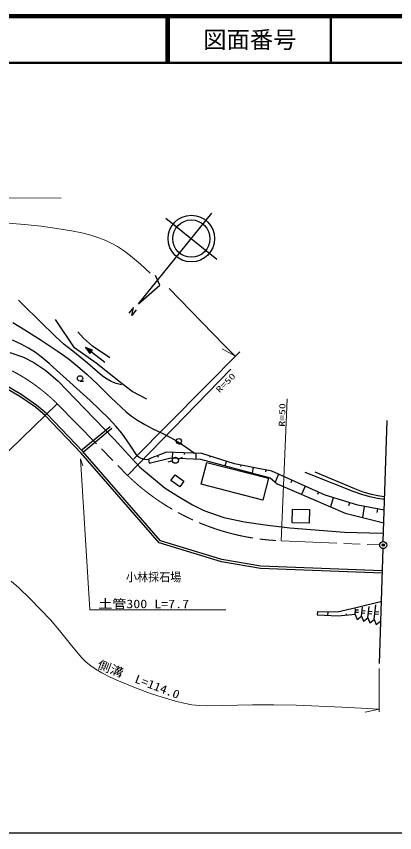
# Model space of a CAD drawing. Units: millimetres, scale not verified. Extents: x 40000 to 680000, y 20000 to 380000.
# Drawn here: x 476517 to 557693, y 205000 to 380000 of the extents above; entities that cross this region are included whole.
import ezdxf
from ezdxf.enums import TextEntityAlignment as Align

# ---------------------------------------------------------------- set-up
doc = ezdxf.new("R2010")
doc.units = ezdxf.units.MM
doc.header["$LTSCALE"] = 1000
doc.header["$PDMODE"] = 32
doc.header["$PDSIZE"] = 500
doc.linetypes.add('CHAIN', pattern=[18.5, 12, -1.5, 3.5, -1.5])
for name, color, linetype, lineweight in [('M-BGD', 7, 'Continuous', 25), ('M-BMK', 2, 'CHAIN', 13), ('M-BMK-OTRS', 5, 'Continuous', 25), ('M-BMK-SRVR', 3, 'Continuous', 25), ('M-STR-HTXT', 7, 'Continuous', 13), ('M-TTL', 2, 'Continuous', 140), ('M-TTL-BAND', 7, 'Continuous', 25), ('M-TTL-LINE', 7, 'Continuous', 50)]:
    doc.layers.add(name, color=color, linetype=linetype, lineweight=lineweight)
doc.layers.add('M-OTRS', color=6, linetype='Continuous')
doc.layers.add('M-TTL-TXT', color=7, linetype='Continuous')
doc.styles.add('ＭＳ ゴシック', font='')
doc.styles.get('ＭＳ ゴシック').set_extended_font_data('MS Gothic')

msp = doc.modelspace()

# ---------------------------------------------------------------- linework, layer by layer
at = {"layer": 'M-BGD'}
for p, q in [((488970, 308947), (484925, 315015)), ((490923, 310984), (489681, 312391)), ((492869, 309286), (490923, 310984)), ((493647, 305660), (488970, 308947)), ((491378, 308997), (492266, 307696)), ((492856, 308452), (491378, 308997)), ((495518, 305767), (491378, 308997)), ((491520, 308886), (492274, 307803)), ((492754, 308418), (491520, 308886)), ((491662, 308775), (492282, 307911)), ((492651, 308384), (491662, 308775)), ((491804, 308664), (492290, 308019)), ((492548, 308350), (491804, 308664)), ((491946, 308554), (492298, 308127)), ((492446, 308316), (491946, 308554)), ((492135, 308406), (492306, 308235)), ((492343, 308282), (492135, 308406)), ((492266, 307696), (492856, 308452)), ((492274, 307803), (492754, 308418)), ((492282, 307911), (492651, 308384)), ((492290, 308019), (492548, 308350)), ((492298, 308127), (492446, 308316)), ((492306, 308235), (492343, 308282)), ((496553, 306761), (492869, 309286)), ((475126, 307925), (478059, 306902)), ((478059, 306902), (480310, 305811)), ((480310, 305811), (482833, 304106)), ((499210, 301236), (493647, 305660)), ((482833, 304106), (485493, 301787)), ((477564, 298944), (473317, 301402)), ((485493, 301787), (489108, 298036)), ((490185, 301824), (490935, 301824)), ((501359, 299592), (499210, 301236)), ((477295, 298522), (473094, 300954)), ((504519, 297949), (501359, 299592)), ((480611, 296201), (477295, 298522)), ((480916, 296597), (477564, 298944)), ((489108, 298036), (497522, 289348)), ((482711, 294432), (480611, 296201)), ((483053, 294797), (480916, 296597)), ((490448, 286363), (482711, 294432)), ((490817, 286700), (483053, 294797)), ((490664, 287106), (496673, 292075)), ((490983, 286721), (496991, 291690)), ((497522, 289348), (503049, 283379)), ((511373, 288356), (512123, 288356)), ((507138, 267130), (490448, 286363)), ((507422, 267567), (490817, 286700)), ((508763, 286575), (504841, 285081)), ((505028, 284241), (509697, 285361)), ((506802, 285828), (506924, 285509)), ((516326, 286295), (508763, 286575)), ((509697, 285361), (516046, 285081)), ((510023, 286529), (509980, 285349)), ((511256, 285098), (512175, 285492)), ((512545, 286435), (512531, 286076)), ((515066, 286342), (515021, 285127)), ((523329, 284054), (516326, 286295)), ((518077, 285735), (517971, 285404)), ((504841, 285081), (505028, 284241)), ((510028, 284685), (509058, 284442)), ((516046, 285081), (530986, 281066)), ((516199, 279687), (517389, 284354)), ((517389, 284354), (530625, 280980)), ((521579, 284614), (521278, 283675)), ((531360, 282467), (523329, 284054)), ((524668, 283790), (524610, 283498)), ((503049, 283379), (508465, 278847)), ((527345, 283260), (527116, 282106)), ((530021, 282731), (529942, 282331)), ((542752, 277331), (531360, 282467)), ((532784, 281825), (532030, 280153)), ((509703, 280489), (510576, 281694)), ((511585, 279126), (509703, 280489)), ((510576, 281694), (512457, 280331)), ((512457, 280331), (511585, 279126)), ((530625, 280980), (529435, 276313)), ((530986, 281066), (532480, 279759)), ((535632, 280541), (535390, 280004)), ((508465, 278847), (511339, 277078)), ((529435, 276313), (516199, 279687)), ((532480, 279759), (547047, 273503)), ((538480, 279257), (537696, 277519)), ((511339, 277078), (514323, 275310)), ((541328, 277973), (541100, 277467)), ((549755, 275183), (542752, 277331)), ((544503, 276794), (543907, 274851)), ((514323, 275310), (516755, 274094)), ((548004, 275720), (547794, 275036)), ((555451, 274156), (549755, 275183)), ((551179, 274927), (550757, 272586)), ((516755, 274094), (521066, 272547)), ((535698, 271442), (535750, 274362)), ((535750, 274362), (539384, 274297)), ((539384, 274297), (539331, 271377)), ((547047, 273503), (555358, 271448)), ((554027, 274413), (553890, 273656)), ((521066, 272547), (525487, 271662)), ((525487, 271662), (529908, 270999)), ((539331, 271377), (535698, 271442)), ((529908, 270999), (535214, 270336)), ((535214, 270336), (546930, 269452)), ((546930, 269452), (555110, 269231)), ((520513, 263041), (507138, 267130)), ((520629, 263528), (507422, 267567)), ((528914, 261604), (520513, 263041)), ((528965, 262102), (520629, 263528)), ((554999, 260609), (528914, 261604)), ((555018, 261109), (528965, 262102)), ((549430, 253278), (554923, 254622)), ((553272, 250706), (553637, 253862)), ((541132, 251641), (541191, 252401)), ((541191, 252401), (545456, 252343)), ((543353, 251524), (543397, 252371)), ((545456, 252343), (549430, 253278)), ((549196, 251758), (549313, 252985)), ((549243, 252252), (549956, 252252)), ((549291, 252752), (549956, 252752)), ((550555, 251408), (550774, 253336)), ((550636, 252118), (551308, 252049)), ((550692, 252615), (551359, 252547)), ((551914, 251057), (552235, 253453)), ((552042, 252015), (552822, 251937)), ((552109, 252510), (552872, 252434)), ((553471, 252420), (554260, 252334)), ((545573, 251408), (541132, 251641)), ((549196, 251758), (545573, 251408)), ((547385, 251583), (547354, 251902)), ((549196, 251758), (549642, 250677)), ((549642, 250677), (550555, 251408)), ((550555, 251408), (551000, 250327)), ((551000, 250327), (551914, 251057)), ((551914, 251057), (552359, 249976)), ((552359, 249976), (553272, 250706)), ((553272, 250706), (553718, 249625)), ((553413, 251924), (554205, 251837)), ((553718, 249625), (554631, 250356))]:
    msp.add_line(p, q, dxfattribs=at)
for points in [[(499083, 300983), (497927, 301316), (496895, 301722), (496027, 302190), (495037, 302856), (491802, 305632), (488662, 308191), (486797, 309682), (484971, 311274), (478005, 318143), (476960, 319187)], [(475752, 314375), (478331, 312827), (481863, 310588), (485525, 308140), (487623, 306617), (489630, 305027), (491750, 303203), (493951, 301165), (496891, 298224), (500075, 295186), (501204, 294300), (502527, 293398), (504083, 292486), (505695, 291659), (508218, 290443), (510521, 289208), (512543, 287920), (514682, 286430), (514792, 286352)], [(504898, 284928), (504063, 285031), (503289, 285228), (502876, 285434), (502439, 285802), (500932, 288096), (499142, 290609), (497855, 292165), (496368, 293789), (494389, 295750), (492343, 297631), (485155, 304114), (483534, 305606), (481848, 307016), (480641, 307900), (479122, 308863), (477542, 309733), (475733, 310604)], [(555563, 276407), (553977, 276631), (552351, 276974), (550629, 277500), (548790, 278172), (539752, 281739), (538516, 282233)], [(555468, 277028), (554078, 277207), (552683, 277491), (550959, 278017), (549143, 278683), (540665, 282281)]]:
    msp.add_lwpolyline(points, dxfattribs=at)
for centre, radius in [((490185, 302394), 570), ((511373, 288926), 570), ((510658, 284842), 650)]:
    msp.add_circle(centre, radius, dxfattribs=at)
at = {"layer": 'M-BMK'}
for p, q in [((485315, 296911), (500382, 281577)), ((533317, 267576), (554476, 266676))]:
    msp.add_line(p, q, dxfattribs=at)
for centre, radius, start, end in [((457139, 268518), 40000, 45.21986, 95.79926), ((535115, 317544), 50000, 225.99992, 267.93927)]:
    msp.add_arc(centre, radius, start, end, dxfattribs=at)
at = {"layer": 'M-BMK-OTRS'}
for p, q in [((555248, 267394), (556058, 293356)), ((554433, 241249), (555202, 265894))]:
    msp.add_line(p, q, dxfattribs=at)
at = {"layer": 'M-BMK-SRVR'}
for p, q in [((502740, 318363), (518473, 337791)), ((508627, 336757), (519507, 327946)), ((507293, 322396), (506368, 324432)), ((502740, 318363), (507293, 322396)), ((501640, 317584), (500672, 316375)), ((501289, 315878), (501640, 317584)), ((502260, 317077), (501289, 315878))]:
    msp.add_line(p, q, dxfattribs=at)
for centre, radius in [((514067, 332351), 5000), ((514067, 332351), 4000), ((555225, 266644), 750), ((555225, 266644), 30)]:
    msp.add_circle(centre, radius, dxfattribs=at)
at = {"layer": 'M-OTRS'}
msp.add_point((555246, 266666), dxfattribs=at)
at = {"layer": 'M-STR-HTXT'}
for p, q in [((455422, 341204), (486113, 340986)), ((521045, 309592), (509304, 321629)), ((501742, 285160), (524463, 308105)), ((523423, 307214), (520707, 308741)), ((521045, 309592), (523423, 307214)), ((522517, 304378), (500382, 281577)), ((533317, 267576), (534651, 297978)), ((485315, 296911), (463180, 275577)), ((490309, 285127), (490819, 283655)), ((490309, 285127), (492270, 252762)), ((492270, 252762), (521496, 252762)), ((554393, 240177), (554393, 230899)), ((550594, 231689), (554388, 231492)), ((554388, 231492), (551348, 230809))]:
    msp.add_line(p, q, dxfattribs=at)
for points in [[(505249, 324930), (503149, 326850), (500997, 328676), (499724, 329641), (498239, 330632), (497038, 331317), (495696, 331958), (494215, 332541), (492498, 333089), (490543, 333587), (488358, 334032), (485191, 334549), (481816, 334993), (478246, 335368), (474802, 335628)], [(475409, 258917), (477065, 257461), (479423, 255217), (481806, 252800), (483833, 250597), (485792, 248317), (488069, 245450), (490530, 242531), (491523, 241559), (492488, 240750), (493626, 239955), (494832, 239245), (496816, 238254), (498955, 237308), (502107, 236036), (505295, 234862), (507799, 234023), (510691, 233170), (512442, 232754), (514206, 232439), (515724, 232267), (517513, 232176), (527177, 232422), (531786, 232431), (536585, 232335), (546367, 231916), (550594, 231689)]]:
    msp.add_lwpolyline(points, dxfattribs=at)
at = {"layer": 'M-TTL'}
msp.add_line((680000, 380000), (40000, 380000), dxfattribs=at)
at = {"layer": 'M-TTL-BAND'}
msp.add_line((40000, 205000), (579000, 205000), dxfattribs=at)
at = {"layer": 'M-TTL-LINE'}
for p, q in [((508747, 380000), (508747, 370000)), ((509247, 380000), (509247, 370000)), ((543997, 380000), (543997, 370000)), ((40000, 370000), (680000, 370000))]:
    msp.add_line(p, q, dxfattribs=at)

# ---------------------------------------------------------------- texts
at = {"layer": 'M-BGD', "style": 'ＭＳ ゴシック', "width": 0.95}
msp.add_text('小林採石場', height=1833, dxfattribs=at).set_placement((500034, 258306), align=Align.BOTTOM_LEFT)
msp.add_text('小林採石場', height=1833, dxfattribs=at).set_placement((500034, 258306), align=Align.BOTTOM_LEFT)
at = {"layer": 'M-STR-HTXT', "style": 'ＭＳ ゴシック'}
for s, height, rotation, width, p in [('R=50', 1320, 44.7, 1.4, (520383, 298919)), ('R=50', 1320, 88.4, 1.4, (534518, 292003)), ('側溝\u3000L=114.0', 1833, 339, 1.15, (493519, 239810))]:
    msp.add_text(s, height=height, rotation=rotation, dxfattribs=dict(at, width=width)).set_placement(p, align=Align.BOTTOM_LEFT)
at = {"layer": 'M-STR-HTXT', "style": 'ＭＳ ゴシック', "width": 1.2}
msp.add_text('土管300 L=7.7', height=1833, dxfattribs=at).set_placement((494120, 252577), align=Align.BOTTOM_LEFT)
at = {"layer": 'M-TTL-TXT', "style": 'ＭＳ ゴシック'}
msp.add_text('図面番号', height=3666, dxfattribs=at).set_placement((526622, 375000), align=Align.MIDDLE_CENTER)

doc.saveas('drawing.dxf')
